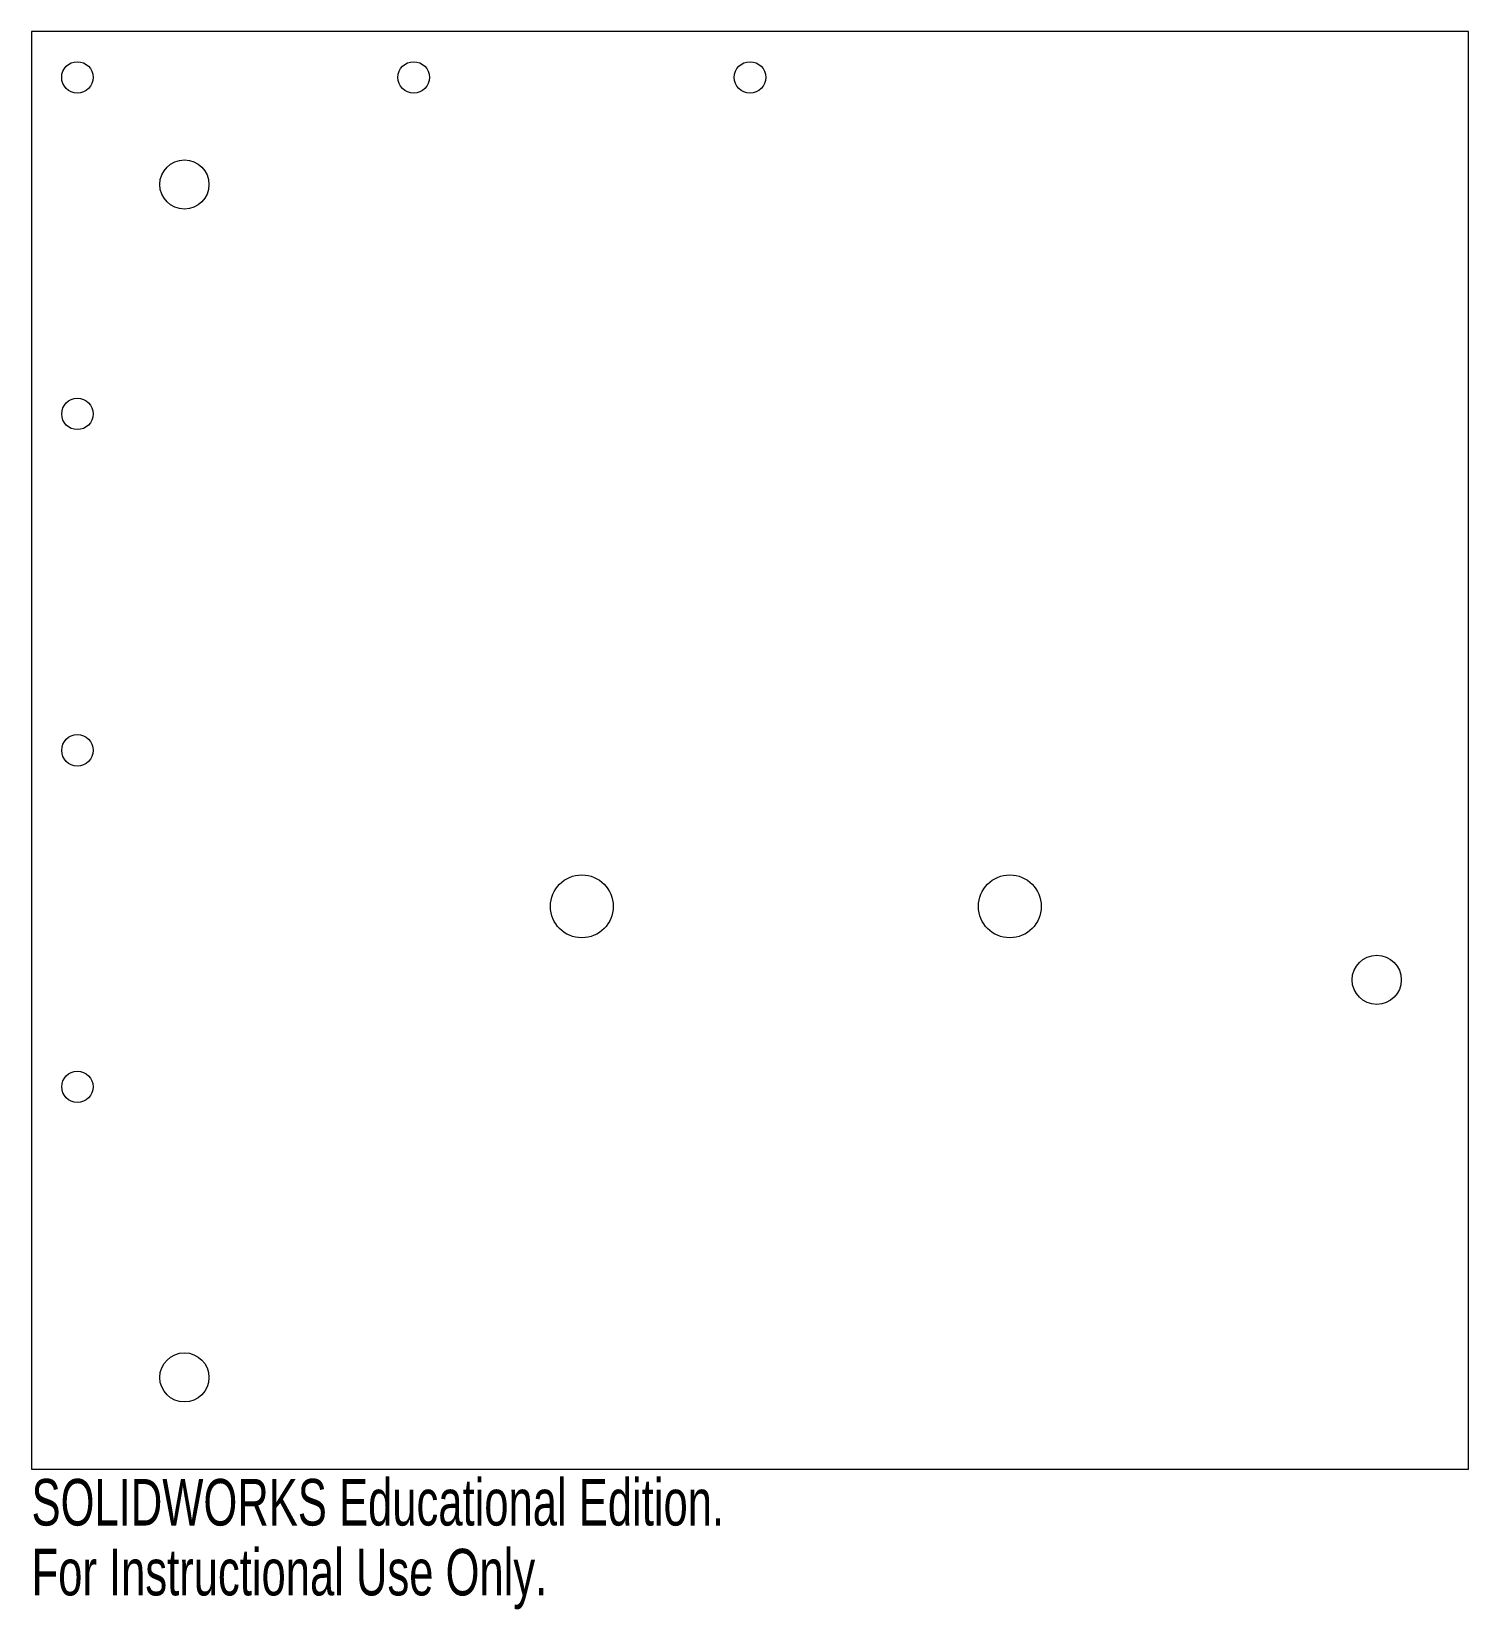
# Model space of a CAD drawing. Header units: inches. Extents: x -3.12 to 2.75, y -3.32 to 3.12.
import ezdxf

# ---------------------------------------------------------------- set-up
doc = ezdxf.new("R2010")
doc.units = ezdxf.units.IN
doc.header["$MEASUREMENT"] = 0
doc.styles.add('SLDTEXTSTYLE0', font='TXT', dxfattribs={"width": 0.7})

msp = doc.modelspace()

# ---------------------------------------------------------------- linework, layer by layer
at = {"color": 7, "linetype": 'Continuous', "lineweight": 15}
for p, q in [((-3.125, 3.125), (-3.125, -2.75)), ((2.75, 3.125), (-3.125, 3.125)), ((2.75, -2.75), (2.75, 3.125)), ((-3.125, -2.75), (2.75, -2.75))]:
    msp.add_line(p, q, dxfattribs=at)
for centre, radius in [((-2.9375, 2.9375), 0.0643), ((-1.5625, 2.9375), 0.0643), ((-0.1875, 2.9375), 0.0643), ((-2.5, 2.5), 0.1005), ((-2.9375, 1.5625), 0.0642), ((-2.9375, 0.1875), 0.0642), ((-0.875, -0.45), 0.1285), ((0.875, -0.45), 0.1285), ((2.375, -0.75), 0.1005), ((-2.9375, -1.1875), 0.0642), ((-2.5, -2.375), 0.1005)]:
    msp.add_circle(centre, radius, dxfattribs=at)

# ---------------------------------------------------------------- texts
at = {"color": 7, "linetype": 'Continuous', "char_height": 0.1903, "attachment_point": 1, "style": 'SLDTEXTSTYLE0'}
for s, insert in [('SOLIDWORKS Educational Edition.', (-3.125, -2.7901)), ('For Instructional Use Only.', (-3.125, -3.0756))]:
    msp.add_mtext(s, dxfattribs=dict(at, insert=insert))

doc.saveas('drawing.dxf')
